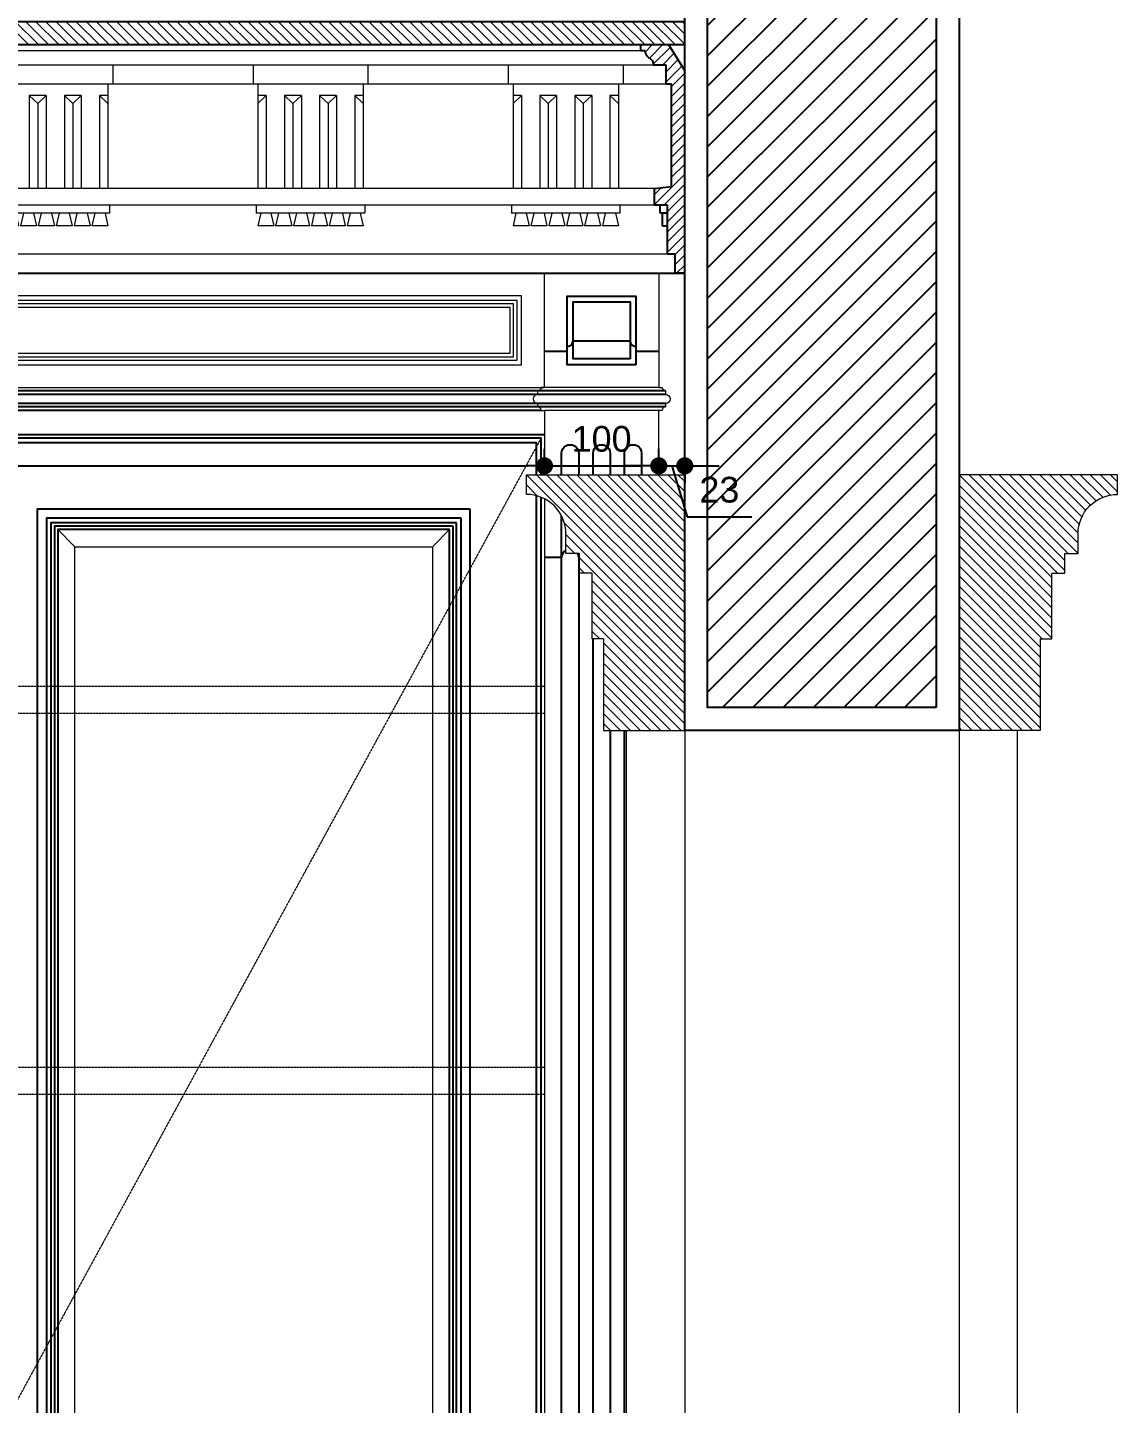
# Model space of a CAD drawing. Header units: inches. Extents: x 274057 to 444617, y 490067 to 635630.
# Drawn here: x 347626 to 348579, y 518310 to 519514 of the extents above; entities that cross this region are included whole.
import ezdxf

# ---------------------------------------------------------------- set-up
doc = ezdxf.new("R2010")
doc.units = ezdxf.units.IN
doc.header["$MEASUREMENT"] = 0
doc.linetypes.add('HIDDEN', pattern=[0.375, 0.25, -0.125])
for name, color, linetype in [('Calliper_wall hatch_CHB', 8, 'Continuous'), ('CQ Grg Gypsum', 41, 'Continuous'), ('CQ Plaster', 1, 'Continuous'), ('CQ section wall', 3, 'Continuous'), ('CQ wall section', 5, 'Continuous'), ('ID-wall paper', 8, 'Continuous'), ('WOOD', 23, 'Continuous'), ('WOOD 01', 34, 'Continuous'), ('WOOD 02', 32, 'Continuous'), ('Wood SECT', 1, 'Continuous')]:
    doc.layers.add(name, color=color, linetype=linetype)
for name, color, linetype, lineweight in [('CQ gypsum 2', 42, 'Continuous', 0), ('CQ Gypsum Hatch', 8, 'Continuous', 20), ('Glass', 4, 'Continuous', 0), ('WOOD-HID', 8, 'HIDDEN', 18)]:
    doc.layers.add(name, color=color, linetype=linetype, lineweight=lineweight)
doc.styles.get("Standard").update_dxf_attribs({"font": 'arial.ttf'})
doc.dimstyles.new('chester 15', dxfattribs={"dimscale": 0.15, "dimtxt": 150, "dimasz": 100, "dimexe": 100, "dimexo": 0, "dimgap": 80, "dimtad": 1, "dimdec": 0, "dimzin": 0, "dimdsep": 46, "dimtxsty": 'Standard', "dimblk": 'DOT', "dimcen": 100, "dimclrd": 1, "dimclre": 1, "dimclrt": 3, "dimadec": 0, "dimazin": 0, "dimtfac": 1, "dimtdec": 0, "dimtofl": 0, "dimtmove": 0, "dimatfit": 3, "dimfxl": 1, "dimtolj": 1, "dimtzin": 0, "dimlwd": -1, "dimarcsym": 0})

# ---------------------------------------------------------------- blocks, each defined once
blk = doc.blocks.new('ff15 section A and B')
at = {"layer": 'Calliper_wall hatch_CHB'}
h = blk.add_hatch(dxfattribs=at)
h.set_pattern_fill('ANSI31,_O', color=8, scale=150)
h.set_pattern_definition([(45, (6763.000563679147, -7.043126970529556e-09), (-13.25825214724776, 13.25825214724777), [])])
h.paths.add_polyline_path([(348420.7544704911, 519999.2839683867), (348220.7544705459, 519999.2839683874), (348220.7536151361, 518919.2839683141), (348420.7544704901, 518919.2839683145)])
at = {"layer": 'CQ Plaster', "color": 1, "ltscale": 0.03, "elevation": -1.201643152447252e-07}
blk.add_lwpolyline([(348440.7544705655, 519999.2839683697), (348440.7544705622, 518899.2839683135), (348200.7536150606, 518899.2839683135), (348200.7536150606, 519999.2839683697)], dxfattribs=at)
at = {"layer": 'CQ section wall', "elevation": -1.201643152447252e-07}
blk.add_lwpolyline([(348420.7544704901, 518919.2839683145), (348220.7536151361, 518919.2839683141), (348220.7536151361, 519999.2839683152), (348420.7544704911, 519999.2839683152)], close=True, dxfattribs=at)
blk = doc.blocks.new('ff15 section ceiling A and B')
at = {"layer": 'CQ Gypsum Hatch'}
h = blk.add_hatch(dxfattribs=at)
h.set_pattern_fill('ANSI31', color=256, scale=50, angle=180, style=0)
h.set_pattern_definition([(224.9999999999999, (863766.5914405661, 132415.694420714), (4.419417382415921, -4.419417382415922), [])])
edge = h.paths.add_edge_path()
edge.add_line((332065.6782637458, 531551.4547540266), (332065.6782263991, 532245.4163776124))
edge.add_line((332065.6782263991, 532245.4163776124), (332045.6782263989, 532245.4163804308))
edge.add_line((332045.6782263989, 532245.4163804308), (332045.6782637458, 531564.9740375306))
edge.add_line((332045.6782637458, 531564.9740375306), (331890.8122676351, 531439.3348967673))
edge.add_line((331890.8122676351, 531439.3348967673), (331890.8122676352, 531413.4163786573))
edge.add_line((331890.8122676352, 531413.4163786573), (331899.5114529806, 531413.4163786573))
edge.add_line((331899.5114529806, 531413.4163786573), (331899.5114529806, 531419.3159787839))
edge.add_arc((331902.2419487927, 531419.3159787841), 2.730495812022127, 89.75209777635882, 180.0000000048857, ccw=False)
edge.add_line((331902.2537628194, 531422.0464490382), (331944.7841469523, 531422.0464490382))
edge.add_line((331944.7841469523, 531422.0464490382), (331944.7841469523, 531460.7916174831))
edge.add_arc((331946.5070290589, 531502.7276900264), 41.9714486658172, 267.6474098500829, 325.6081869534439)
edge.add_line((331981.1416258019, 531479.0201551153), (331989.7818599921, 531479.0201551153))
edge.add_line((331989.7818599921, 531479.0201551153), (331989.7818599919, 531491.0331089969))
edge.add_line((331989.7818599919, 531491.0331089969), (332026.0118476824, 531491.0331089969))
edge.add_line((332026.0118476824, 531491.0331089969), (332026.0118476824, 531512.9270566637))
edge.add_line((332026.0118476824, 531512.9270566637), (332032.6930510519, 531512.9270566637))
edge.add_arc((332051.3967741364, 531514.1546429674), 18.74396503827015, 112.0673333029448, 183.7551229113823, ccw=False)
edge.add_arc((332038.9054078332, 531550.8937917652), 20.12030587962656, 285.7141126401269, 361.5976365187827)
edge.add_line((332059.0178922653, 531551.4547540268), (332065.6782637458, 531551.4547540266))
edge.add_line((332065.6782637458, 531551.4547540266), (332065.6782637458, 531560.2595447644))
at = {"layer": 'CQ Grg Gypsum', "elevation": 1.466518336039335e-07}
blk.add_lwpolyline([(332065.6782637458, 531551.4547540266), (332065.6782263991, 532245.4163776124), (332045.6782263989, 532245.4163804308), (332045.6782637458, 531564.9740375306), (331890.8122676351, 531439.3348967673), (331890.8122676352, 531413.4163786573), (331899.5114529806, 531413.4163786573), (331899.5114529806, 531419.3159787839, -0.4154813949706535), (331902.2537628194, 531422.0464490382), (331944.7841469523, 531422.0464490382), (331944.7841469523, 531460.7916174831, 0.2584350037517542), (331981.1416258019, 531479.0201551153), (331989.7818599921, 531479.0201551153), (331989.7818599919, 531491.0331089969), (332026.0118476824, 531491.0331089969), (332026.0118476824, 531512.9270566637), (332032.6930510519, 531512.9270566637, -0.3234142676471498), (332044.3547423907, 531531.5254810085, 0.3437592340717269), (332059.0178922653, 531551.4547540268), (332065.6782637458, 531551.4547540266), (332065.6782637458, 531560.2595447644)], format="xyb", dxfattribs=at)
blk = doc.blocks.new('A$C591968EE')
at = {"layer": 'CQ Gypsum Hatch'}
h = blk.add_hatch(dxfattribs=at)
h.set_pattern_fill('ANSI31', color=256, scale=50, angle=90, style=0)
h.set_pattern_definition([(135, (-374960.8783833405, -519569.8763835346), (-4.419417382415922, -4.419417382415921), [])])
edge = h.paths.add_edge_path()
edge.add_line((16.43129899771884, 182.108588511066), (27.5959873063839, 182.108588511066))
edge.add_spline(control_points=[(27.59598730644211, 182.108588511066), (27.61488452227786, 182.8861140049412), (27.65838077431545, 184.6757661457523), (28.96725968504325, 187.0891803819104), (31.45426044473425, 188.5070010274067), (33.50005743326619, 190.2403756938293), (34.66457413649186, 192.5859310328378), (34.71766845742241, 194.060679528804), (34.74138782406226, 194.7195089160814)], knot_values=[0, 0, 0, 0, 0.1036168499103441, 0.2384977974349778, 0.342020662005747, 0.484181618167997, 0.5926342079537394, 0.6802063126918177, 0.6802063126918177, 0.6802063126918177, 0.6802063126918177], degree=3, periodic=0)
edge.add_line((34.74138782406226, 194.7195089160814), (38.31408808333799, 194.7195089160814))
edge.add_line((38.31408808333799, 194.7195089160814), (38.31408808333799, 199.9995565730496))
edge.add_line((38.31408808333799, 199.9995565730496), (14.38504830608144, 199.9995565730496))
edge.add_line((14.38504830608144, 199.9995565730496), (-0.0001936270855367184, 177.0260675977333))
edge.add_line((-0.0001936270855367184, 177.0260675977333), (-0.0001936272019520402, -7.581163663417101e-05))
edge.add_line((-0.0001936272019520402, -7.581163663417101e-05), (8.459711545496248, -7.581163663417101e-05))
edge.add_line((8.459711545496248, -7.581163663417101e-05), (8.459711545496248, 16.81448472652119))
edge.add_line((8.459711545496248, 16.81448472652119), (15.15852453035768, 16.81448472652119))
edge.add_line((15.15852453035768, 16.81448472652119), (15.15852453035768, 59.41137141908985))
edge.add_line((15.15852453035768, 59.41137141908985), (26.54650660452899, 59.41137141908985))
edge.add_line((26.54650660452899, 59.41137141908985), (26.54650660452899, 74.20818469289225))
edge.add_line((26.54650660452899, 74.20818469289225), (11.58582427108195, 75.77754367690068))
edge.add_line((11.58582427108195, 75.77754367690068), (11.58582427119836, 165.2940279766335))
edge.add_line((11.58582427119836, 165.2940279766335), (16.43129899771884, 165.2940279766335))
edge.add_line((16.43129899771884, 165.2940279766335), (16.43129899771884, 182.108588511066))
at = {"layer": 'CQ Grg Gypsum'}
for p, q in [((14.38504830608144, 199.9995565730496), (-0.0001936270855367184, 177.0260675977333)), ((38.31408808333799, 199.9995565730496), (14.38504830608144, 199.9995565730496)), ((34.74138782406226, 194.7195089160814), (38.31408808333799, 194.7195089160814)), ((38.31408808333799, 194.7195089160814), (38.31408808333799, 199.9995565730496)), ((16.43129899771884, 182.108588511066), (27.59598730644211, 182.108588511066)), ((16.43129899771884, 165.2940279766335), (16.43129899771884, 182.108588511066)), ((-0.0001936272019520402, -7.581163663417101e-05), (-0.0001936270855367184, 177.0260675977333)), ((11.58582427108195, 75.77754367690068), (11.58582427119836, 165.2940279766335)), ((11.58582427119836, 165.2940279766335), (16.43129899771884, 165.2940279766335)), ((26.54650660452899, 74.20818469289225), (11.58582427108195, 75.77754367690068)), ((26.54650660452899, 59.41137141908985), (26.54650660452899, 74.20818469289225)), ((15.15852453035768, 59.41137141908985), (26.54650660452899, 59.41137141908985)), ((15.15852453035768, 16.81448472652119), (15.15852453035768, 59.41137141908985)), ((15.15852453035768, 52.46135306346696), (21.63404374883976, 52.46135306346696)), ((19.62439985421952, 41.25164603989106), (19.62439985421952, 52.46135306346696)), ((21.63404374883976, 52.46135306346696), (21.63404374883976, 59.41137141908985)), ((15.15852453035768, 41.25164603989106), (19.62439985421952, 41.25164603989106)), ((8.459711545496248, 16.81448472652119), (15.15852453035768, 16.81448472652119)), ((8.459711545496248, -7.581163663417101e-05), (8.459711545496248, 16.81448472652119)), ((-0.0001936272019520402, -7.581163663417101e-05), (8.459711545496248, -7.581163663417101e-05))]:
    blk.add_line(p, q, dxfattribs=at)
blk.add_open_spline([(34.74138782406226, 194.7195089160814), (34.71766845742241, 194.060679528804), (34.66457413649186, 192.5859310328378), (33.50005743326619, 190.2403756938293), (31.45426044473425, 188.5070010274067), (28.96725968504325, 187.0891803819104), (27.65838077431545, 184.6757661457523), (27.61488452227786, 182.8861140049412), (27.59598730644211, 182.108588511066)], degree=3, knots=[0, 0, 0, 0, 0.08757210473807825, 0.1960246945238208, 0.3381856506860708, 0.4417085152568399, 0.5765894627814736, 0.6802063126918177, 0.6802063126918177, 0.6802063126918177, 0.6802063126918177], dxfattribs=at)
blk = doc.blocks.new('A$C11B46C9D')
at = {"layer": 'CQ gypsum 2', "lineweight": 0}
for p, q in [((-0.0001620324910618365, 194.6588426323142), (223.2751500969171, 194.6588426323142)), ((-0.0001620324910618365, 182.0479222272988), (223.2751500969171, 182.0479222272988)), ((61.40054880309617, 182.0479222272988), (61.40054880309617, 165.2333616929245)), ((161.8744392613298, 182.0479222272988), (223.2751500969753, 182.0479222272988)), ((161.8744392613298, 182.0479222272988), (161.8744392613298, 165.2333616928663)), ((-0.0001620324910618365, 165.2333616928663), (223.2751500969171, 165.2333616928663)), ((65.58696090563899, 165.2333616929245), (65.58696090563899, 74.14751840918325)), ((157.6880271588452, 165.2333616929245), (157.688027158787, 74.14751840918325)), ((161.8744392613298, 165.2333616928663), (223.2751500969753, 165.2333616928663)), ((65.58696090563899, 155.4248680452001), (72.95504620618885, 155.4248680452001)), ((65.58696090563899, 148.4475145412725), (72.95504620618885, 155.4248680452001)), ((72.95504620618885, 155.4248680452001), (72.95504620618885, 74.14751840918325)), ((88.91923102218425, 155.4248680452001), (88.91923102218425, 74.14751840918325)), ((88.91923102218425, 155.4248680452001), (96.28731632273411, 148.4475145412725)), ((88.91923102218425, 155.4248680452001), (103.655401623284, 155.4248680452001)), ((96.28731632273411, 148.4475145412725), (103.655401623284, 155.4248680452001)), ((96.28731632273411, 148.4475145412725), (96.28731632273411, 74.14751840918325)), ((103.655401623284, 155.4248680452001), (103.655401623284, 74.14751840918325)), ((119.6195864402107, 155.4248680452001), (119.6195864402107, 74.14751840918325)), ((119.6195864402107, 155.4248680452001), (134.3557570413104, 155.4248680452001)), ((119.6195864402107, 155.4248680452001), (126.9876717407606, 148.4475145412725)), ((126.9876717407606, 148.4475145412725), (134.3557570413104, 155.4248680452001)), ((126.9876717407606, 148.4475145412725), (126.9876717408188, 74.14751840918325)), ((134.3557570413104, 155.4248680452001), (134.3557570413104, 74.14751840918325)), ((150.3199418582371, 155.4248680452001), (150.3199418582371, 74.14751840918325)), ((150.3199418582371, 155.4248680452001), (157.688027158787, 148.4475145412725)), ((150.3199418582371, 155.4248680452001), (157.688027158787, 155.4248680452001)), ((-0.0001620324910618365, 74.14751840912504), (223.2751500969171, 74.14751840912504)), ((-0.0001620324910618365, 59.35070513532264), (223.2751500969171, 59.35070513532264)), ((64.19149020448094, 59.35070513532264), (64.19149020448094, 52.42917045735521)), ((64.19149020448094, 52.42917045735521), (159.0834978590137, 52.42917045735521)), ((68.09880816604709, 52.42917045735521), (65.53114207688486, 41.26540485181613)), ((77.02982065215474, 52.42917045735521), (79.59748674131697, 41.26540485181613)), ((83.72808001603698, 52.42917045735521), (81.16041392687475, 41.26540485181613)), ((92.65909250028199, 52.42917045735521), (95.22675859037554, 41.26540485181613)), ((99.35735186509555, 52.42917045735521), (96.78968577593332, 41.26540485181613)), ((108.2883643493406, 52.42917045735521), (110.8560304385028, 41.26540485181613)), ((114.9866237132228, 52.42917045735521), (112.4189576240606, 41.26540485181613)), ((123.9176361983991, 52.42917045735521), (126.4853022884927, 41.26540485181613)), ((130.6158955622814, 52.42917045735521), (128.0482294731191, 41.26540485181613)), ((139.546908048389, 52.42917045735521), (142.1145741375512, 41.26540485181613)), ((146.2451674113399, 52.42917045735521), (143.6775013221777, 41.26540485181613)), ((155.1761798974476, 52.42917045735521), (157.7438459866098, 41.26540485181613)), ((159.0834978590137, 59.35070513532264), (159.0834978590137, 52.42917045735521)), ((65.53114207688486, 41.26540485181613), (79.59748674131697, 41.26540485181613)), ((81.16041392687475, 41.26540485181613), (95.22675859037554, 41.26540485181613)), ((96.78968577593332, 41.26540485181613), (110.8560304385028, 41.26540485181613)), ((112.4189576240606, 41.26540485181613), (126.4853022884927, 41.26540485181613)), ((128.0482294731191, 41.26540485181613), (142.1145741375512, 41.26540485181613)), ((143.6775013221777, 41.26540485181613), (157.7438459866098, 41.26540485181613)), ((-0.0001620324910618365, 16.74554898560746), (223.2751500969171, 16.74554898560746)), ((-0.0001620324328541756, -9.942281758412719e-05), (223.2751500969753, -9.942281758412719e-05))]:
    blk.add_line(p, q, dxfattribs=at)
at = {"layer": 'CQ gypsum 2', "lineweight": 0, "ltscale": 100}
for p, q in [((61.40054880309617, 182.0479222272988), (161.8744392613298, 182.0479222272988)), ((-0.0001620324910618365, 165.2333616928663), (61.40054880309617, 165.2333616928663))]:
    blk.add_line(p, q, dxfattribs=at)
blk = doc.blocks.new('cornice002.A')
at = {"layer": 'CQ gypsum 2', "lineweight": 0}
for p, q in [((352726.4863524423, 523543.577933767, -8.161583353594182e-08), (352549.0049092317, 523543.5779337681, -8.9818190087336e-08)), ((352737.2044532192, 523530.9670133631, -8.9818190087336e-08), (352549.0049092317, 523530.9670133631, -8.9818190087336e-08)), ((352610.4056200673, 523530.9670133631, -8.9818190087336e-08), (352549.0049092317, 523530.9670133631, -8.9818190087336e-08)), ((352610.4056200673, 523530.9670133631, -8.9818190087336e-08), (352610.4056200673, 523514.1524528287, -8.9818190087336e-08)), ((352710.8795105256, 523530.9670133631, -8.9818190087336e-08), (352710.8795105256, 523514.1524528287, -8.9818190087336e-08)), ((352748.3691415279, 523514.1524528287, -8.9818190087336e-08), (352549.0049092317, 523514.1524528287, -8.9818190087336e-08)), ((352610.4056200673, 523514.1524528287, -8.9818190087336e-08), (352549.0049092317, 523514.1524528287, -8.9818190087336e-08)), ((352614.5920321698, 523514.1524528287, -8.9818190087336e-08), (352614.5920321699, 523423.066609545, -8.9818190087336e-08)), ((352706.693098423, 523514.1524528287, -8.9818190087336e-08), (352706.693098423, 523423.066609545, -8.9818190087336e-08)), ((352621.9601174704, 523504.343959181, -8.9818190087336e-08), (352614.5920321699, 523497.3666056771, -8.9818190087336e-08)), ((352621.9601174704, 523504.343959181, -8.9818190087336e-08), (352614.5920321699, 523504.343959181, -8.9818190087336e-08)), ((352621.9601174704, 523504.343959181, -8.9818190087336e-08), (352621.9601174704, 523423.066609545, -8.9818190087336e-08)), ((352637.9243022873, 523504.343959181, -8.9818190087336e-08), (352637.9243022873, 523423.066609545, -8.9818190087336e-08)), ((352645.2923875879, 523497.3666056771, -8.9818190087336e-08), (352637.9243022873, 523504.343959181, -8.9818190087336e-08)), ((352652.6604728884, 523504.343959181, -8.9818190087336e-08), (352637.9243022873, 523504.343959181, -8.9818190087336e-08)), ((352652.6604728884, 523504.343959181, -8.9818190087336e-08), (352645.2923875879, 523497.3666056771, -8.9818190087336e-08)), ((352652.6604728884, 523504.343959181, -8.9818190087336e-08), (352652.6604728884, 523423.066609545, -8.9818190087336e-08)), ((352668.6246577054, 523504.343959181, -8.9818190087336e-08), (352668.6246577054, 523423.066609545, -8.9818190087336e-08)), ((352683.3608283065, 523504.343959181, -8.9818190087336e-08), (352668.6246577054, 523504.343959181, -8.9818190087336e-08)), ((352675.9927430059, 523497.3666056771, -8.9818190087336e-08), (352668.6246577054, 523504.343959181, -8.9818190087336e-08)), ((352683.3608283065, 523504.343959181, -8.9818190087336e-08), (352675.9927430059, 523497.3666056771, -8.9818190087336e-08)), ((352683.3608283065, 523504.343959181, -8.9818190087336e-08), (352683.3608283065, 523423.066609545, -8.9818190087336e-08)), ((352699.3250131225, 523504.343959181, -8.9818190087336e-08), (352699.3250131225, 523423.066609545, -8.9818190087336e-08)), ((352706.693098423, 523504.343959181, -8.9818190087336e-08), (352699.3250131225, 523504.343959181, -8.9818190087336e-08)), ((352706.693098423, 523497.3666056771, -8.9818190087336e-08), (352699.3250131225, 523504.343959181, -8.9818190087336e-08)), ((352645.2923875879, 523497.3666056771, -8.9818190087336e-08), (352645.2923875878, 523423.066609545, -8.9818190087336e-08)), ((352675.9927430059, 523497.3666056771, -8.9818190087336e-08), (352675.9927430059, 523423.066609545, -8.9818190087336e-08)), ((352738.253933921, 523423.0666095449, -8.9818190087336e-08), (352549.0049092317, 523423.0666095449, -8.9818190087336e-08)), ((352738.253933921, 523408.2697962711, -8.9818190087336e-08), (352549.0049092317, 523408.2697962711, -8.9818190087336e-08)), ((352613.1965614696, 523408.2697962711, -8.9818190087336e-08), (352613.1965614696, 523401.3482615931, -8.9818190087336e-08)), ((352708.0885691242, 523408.2697962711, -8.9818190087336e-08), (352708.0885691242, 523401.3482615931, -8.9818190087336e-08)), ((352708.0885691242, 523401.3482615931, -8.9818190087336e-08), (352613.1965614696, 523401.3482615931, -8.9818190087336e-08)), ((352617.1038794312, 523401.3482615931, -8.9818190087336e-08), (352614.536213342, 523390.1844959876, -8.9818190087336e-08)), ((352626.0348919173, 523401.3482615931, -8.9818190087336e-08), (352628.6025580065, 523390.1844959876, -8.9818190087336e-08)), ((352632.7331512803, 523401.3482615931, -8.9818190087336e-08), (352630.1654851911, 523390.1844959876, -8.9818190087336e-08)), ((352641.6641637664, 523401.3482615931, -8.9818190087336e-08), (352644.2318298555, 523390.1844959876, -8.9818190087336e-08)), ((352648.3624231303, 523401.3482615931, -8.9818190087336e-08), (352645.7947570402, 523390.1844959876, -8.9818190087336e-08)), ((352657.2934356154, 523401.3482615931, -8.9818190087336e-08), (352659.8611017046, 523390.1844959876, -8.9818190087336e-08)), ((352663.9916949793, 523401.3482615931, -8.9818190087336e-08), (352661.4240288901, 523390.1844959876, -8.9818190087336e-08)), ((352672.9227074636, 523401.3482615931, -8.9818190087336e-08), (352675.4903735527, 523390.1844959876, -8.9818190087336e-08)), ((352679.6209668284, 523401.3482615931, -8.9818190087336e-08), (352677.0533007383, 523390.1844959876, -8.9818190087336e-08)), ((352688.5519793126, 523401.3482615931, -8.9818190087336e-08), (352691.1196454018, 523390.1844959876, -8.9818190087336e-08)), ((352695.2502386765, 523401.3482615931, -8.9818190087336e-08), (352692.6825725873, 523390.1844959876, -8.9818190087336e-08)), ((352704.1812511626, 523401.3482615931, -8.9818190087336e-08), (352706.7489172518, 523390.1844959876, -8.9818190087336e-08)), ((352628.6025580065, 523390.1844959876, -8.9818190087336e-08), (352614.536213342, 523390.1844959876, -8.9818190087336e-08)), ((352644.2318298555, 523390.1844959876, -8.9818190087336e-08), (352630.1654851911, 523390.1844959876, -8.9818190087336e-08)), ((352659.8611017046, 523390.1844959876, -8.9818190087336e-08), (352645.7947570402, 523390.1844959876, -8.9818190087336e-08)), ((352675.4903735527, 523390.1844959876, -8.9818190087336e-08), (352661.4240288901, 523390.1844959876, -8.9818190087336e-08)), ((352691.1196454018, 523390.1844959876, -8.9818190087336e-08), (352677.0533007383, 523390.1844959876, -8.9818190087336e-08)), ((352706.7489172518, 523390.1844959876, -8.9818190087336e-08), (352692.6825725873, 523390.1844959876, -8.9818190087336e-08)), ((352749.6419159953, 523365.6646401214, -8.161583353594182e-08), (352549.0049092317, 523365.6646401214, -8.9818190087336e-08)), ((352756.3407289801, 523348.918991713, -8.161583353594182e-08), (352549.0049092317, 523348.918991713, -8.9818190087336e-08))]:
    blk.add_line(p, q, dxfattribs=at)
at = {"layer": 'CQ gypsum 2', "lineweight": 0, "ltscale": 100}
for p, q in [((352710.8795105256, 523530.9670133631, -8.9818190087336e-08), (352610.4056200673, 523530.9670133631, -8.9818190087336e-08)), ((352748.3691415279, 523514.1524528287, -8.9818190087336e-08), (352710.8795105256, 523514.1524528287, -8.9818190087336e-08))]:
    blk.add_line(p, q, dxfattribs=at)
at = {"layer": 'CQ Grg Gypsum', "xscale": -1, "rotation": 359.9999999999987}
for p in [(352325.7294350698, 523348.9190911356, -8.9818190087336e-08), (352549.0047471992, 523348.9190911357, -8.9818190087336e-08)]:
    blk.add_blockref('A$C11B46C9D', p, dxfattribs=at)
blk = doc.blocks.new('arch opening side')
at = {"layer": 'CQ Gypsum Hatch'}
h = blk.add_hatch(dxfattribs=at)
h.set_pattern_fill('ANSI31', color=256, scale=50, angle=90, style=0)
h.set_pattern_definition([(135, (2526.155607437424, 6.076879799365997e-08), (-4.419417382415922, -4.419417382415921), [])])
h.paths.add_polyline_path([(350767.5884104918, 519036.7839696512), (350767.5884104917, 518979.2839683146), (350777.588410492, 518979.2839683144), (350777.5884104917, 518899.2839683145), (350797.5884104918, 518899.2839683145), (350848.5884339981, 518899.2839683145), (350848.5884339981, 519122.9635938997), (350787.5884104923, 519122.9635938997), (350710.0884104918, 519122.9635938997), (350710.0884104918, 519105.7135938999, -0.4142135623722776), (350744.5884104919, 519071.2135938999), (350744.5884104919, 519054.033969651), (350756.0884104919, 519054.0339696514), (350756.0884104919, 519036.7839696512)])
h = blk.add_hatch(dxfattribs=at)
h.set_pattern_fill('ANSI31', color=256, scale=50, angle=90, style=0)
h.set_pattern_definition([(135, (2665.835380684875, 6.076879799365997e-08), (-4.419417382415922, -4.419417382415921), [])])
h.paths.add_polyline_path([(351169.589313003, 519036.7839696512), (351181.0893130029, 519036.7839696512), (351181.0893130029, 519054.0339696514), (351192.5893130029, 519054.033969651), (351192.5893130029, 519071.2135938999, -0.4142135623722778), (351227.0893130031, 519105.7135938999), (351227.089313003, 519122.9635938997), (351149.5893130025, 519122.9635938997), (351088.5892894967, 519122.9635938997), (351088.5892894967, 518899.2839683145), (351139.589313003, 518899.2839683145), (351159.5893130031, 518899.2839683145), (351159.5893130028, 518979.2839683144), (351169.5893130031, 518979.2839683146)])
at = {"layer": 'CQ Grg Gypsum', "lineweight": 0, "ltscale": 5}
for p, q in [((350797.5884104918, 518899.2839683145, -0.02454851903039169), (350848.5884339981, 518899.2839683145, -0.02629395422246768)), ((350797.588410492, 516569.2839683142, -0.02454851903039169), (350797.5884104918, 518899.2839683145, -0.02454851903039169)), ((351139.589313003, 518899.2839683145, -0.01817503927714631), (351088.5892894967, 518899.2839683145, -0.0199204744692223)), ((351139.5893130028, 516569.2839683142, -0.01817503927714631), (351139.589313003, 518899.2839683145, -0.01817503927714631))]:
    blk.add_line(p, q, dxfattribs=at)
for points, elevation in [([(350777.588410492, 518979.2839683144), (350767.5884104917, 518979.2839683146), (350767.5884104918, 519036.7839696512), (350756.0884104919, 519036.7839696512), (350756.0884104919, 519054.0339696514), (350744.5884104919, 519054.033969651), (350744.5884104919, 519071.2135938996, 0.4142135623754215), (350710.0884104918, 519105.7135938999), (350710.0884104918, 519122.9635938997), (350787.5884104923, 519122.9635938997)], -0.02454851903039169), ([(351159.5893130028, 518979.2839683144), (351169.5893130031, 518979.2839683146), (351169.589313003, 519036.7839696512), (351181.0893130029, 519036.7839696512), (351181.0893130029, 519054.0339696514), (351192.5893130029, 519054.033969651), (351192.5893130029, 519071.2135938996, -0.4142135623754215), (351227.0893130031, 519105.7135938999), (351227.089313003, 519122.9635938997), (351149.5893130025, 519122.9635938997)], -0.01817503927714631)]:
    blk.add_lwpolyline(points, format="xyb", dxfattribs=dict(at, elevation=elevation))
for points, elevation in [([(350787.5884104923, 519122.9635938997), (350848.5884339981, 519122.9635938997)], -0.03092199878363707), ([(350848.5884339981, 519122.9635938997), (350848.5884339981, 516569.2839683144)], -0.03092199878363707), ([(351149.5893130025, 519122.9635938997), (351088.5892894967, 519122.9635938997)], -0.02454851903039169), ([(351088.5892894967, 519122.9635938997), (351088.5892894967, 516569.2839683144)], -0.02454851903039169), ([(350777.588410492, 518979.2839683144), (350777.5884104917, 518899.2839683145), (350797.5884104918, 518899.2839683145)], -0.03092199878363707), ([(351159.5893130028, 518979.2839683144), (351159.5893130031, 518899.2839683145), (351139.589313003, 518899.2839683145)], -0.02454851903039169)]:
    blk.add_lwpolyline(points, dxfattribs=dict(at, elevation=elevation))
blk = doc.blocks.new('FF-15 Cabinet elev A Rev')
blk.add_line((336218.0544687112, 510902.7440447184, 0.005557954751523937), (334089.3053997143, 510902.7425364703, 0.02950532544229402))
at = {"layer": 'Glass'}
for p, q in [((335807.3654780237, 510804.7426021771, 0.01753164009660914), (335792.3654780237, 510819.7426021771, 0.01753164009660914)), ((336120.0542541858, 510804.7426021771, 0.01753164009660914), (336135.0542541858, 510819.7426021771, 0.01753164009660914))]:
    blk.add_line(p, q, dxfattribs=at)
at = {"layer": 'Glass', "elevation": 0.01753164009660914}
blk.add_lwpolyline([(335807.3654780237, 510804.7426021771), (336120.0542541858, 510804.7426021771), (336120.0542541858, 509142.0992369155), (335807.3654780237, 509142.0992369155)], close=True, dxfattribs=at)
at = {"layer": 'WOOD', "color": 8}
for p, q in [((336212.0587000582, 510941.0715830047, 0.01753216494584068), (335209.6810416037, 510941.0715830047, 0.01753216494584068)), ((336212.0587000582, 510938.0716256849, 0.01753216494584068), (335209.6810416037, 510938.0716256849, 0.01753216494584068)), ((336212.0587000582, 510930.0717394983, 0.01753216494584068), (335209.6810416037, 510930.0717394983, 0.01753216494584068)), ((336212.0587000582, 510927.0717821785, 0.01753216494584068), (335209.6810416037, 510927.0717821785, 0.01753216494584068))]:
    blk.add_line(p, q, dxfattribs=at)
at = {"layer": 'WOOD', "color": 8, "lineweight": 0, "elevation": 0.1123269526167327}
for points in [[(336194.0586716047, 511020.2380232967), (335227.6810700572, 511020.2431173788), (335227.6810700572, 510968.0740304596), (336194.0586716049, 510968.0689363778)], [(336191.0587142848, 511017.2380817904), (335230.6810273771, 511017.243144245), (335230.6810273771, 510971.0739719658), (336191.058714285, 510971.0689095116)]]:
    blk.add_lwpolyline(points, close=True, dxfattribs=at)
at = {"layer": 'WOOD 01'}
blk.add_line((336215.0586573781, 510924.0718248585, 0.01753216494584068), (335212.6809989236, 510924.0718248585, 0.01753216494584068), dxfattribs=at)
at = {"layer": 'WOOD 01', "lineweight": 0, "elevation": 0.1123269526167327}
for points in [[(336218.058614698, 511044.2378398791), (335203.6811269639, 511044.2431869837), (335203.6811269639, 510944.0742138773), (336218.0586146982, 510944.0688667728)], [(336198.058614698, 511024.2379453051), (335223.6811269639, 511024.2430815571), (335223.6811269639, 510964.0741084513), (336198.0586146982, 510964.0689721995)], [(336188.058793864, 511014.238177183), (335233.680947798, 511014.2432080106), (335233.680947798, 510974.0738765732), (336188.0587938641, 510974.068845746)]]:
    blk.add_lwpolyline(points, close=True, dxfattribs=at)
at = {"layer": 'WOOD 01', "lineweight": 0, "ltscale": 500, "elevation": 0.01753164009660914}
blk.add_lwpolyline([(336318.0522507584, 510944.0715403247), (336218.0536734278, 510944.0715403247), (336218.0536734278, 511044.0701176553), (336318.0522507584, 511044.0701176553)], close=True, dxfattribs=at)
at = {"layer": 'WOOD 01', "lineweight": 0, "ltscale": 500, "elevation": 0.01753216494584068}
for points in [[(336218.0536734277, 510944.0715403247), (336215.0537161078, 510944.0715403247, -0.4142135623730951), (336212.0537587879, 510941.0715830047), (336212.0537587879, 510938.0716256848, 1), (336212.0537587879, 510930.0717394984), (336212.0537587879, 510927.0717821784, -0.4142135623730951), (336215.0537161078, 510924.0718248585), (336218.0536734277, 510924.0718248585)], [(336318.0522507585, 510944.0715403247), (336321.0522080784, 510944.0715403247, 0.4142135623730951), (336324.0521653983, 510941.0715830047), (336324.0521653983, 510938.0716256848, -1), (336324.0521653983, 510930.0717394984), (336324.0521653983, 510927.0717821784, 0.4142135623730951), (336321.0522080784, 510924.0718248585), (336318.0522507585, 510924.0718248585)]]:
    blk.add_lwpolyline(points, format="xyb", dxfattribs=at)
at = {"layer": 'WOOD 01', "lineweight": 0, "ltscale": 500, "elevation": 0.01753164009660914}
for points in [[(336318.0521905533, 510867.7911435732), (336318.0522507583, 510924.0718248585), (336218.0536734277, 510924.0718248585), (336218.0536132227, 510867.7911435732)], [(336218.0535907006, 510846.737118293), (336218.0517693393, 509144.0971803273), (336289.8053483857, 509144.0971803273)]]:
    blk.add_lwpolyline(points, dxfattribs=at)
at = {"layer": 'WOOD 01', "elevation": 0.01753164009660914}
for points in [[(336215.0549071791, 510867.7911435732), (336215.0549071791, 510899.7432551705), (335712.3648250303, 510899.7432551705), (335712.3648250303, 509047.098583922), (336215.0549071791, 509047.098583922), (336215.0549071791, 510848.0988844571)], [(336211.0549071791, 510867.7911435732), (336211.0549071791, 510895.7432551705), (335716.3648250303, 510895.7432551705), (335716.3648250303, 509051.098583922), (336211.0549071791, 509051.098583922), (336211.0549071791, 510849.413216043)]]:
    blk.add_lwpolyline(points, dxfattribs=at)
for points in [[(336153.0547152052, 510837.7430631967), (335774.3650170043, 510837.7430631967), (335774.3650170043, 509109.0987758959), (336153.0547152052, 509109.0987758959)], [(336145.0547481075, 510829.7430960989), (335782.364984102, 510829.7430960989), (335782.364984102, 509117.0987429937), (336145.0547481075, 509117.0987429937)], [(336141.0543279518, 510825.7426759432), (335786.3654042577, 510825.7426759432), (335786.3654042577, 509121.0991631494), (336141.0543279518, 509121.0991631494)], [(336138.0542115394, 510822.7425595308), (335789.36552067, 510822.7425595308), (335789.36552067, 509124.0992795618), (336138.0542115394, 509124.0992795618)], [(336135.0542541858, 510819.7426021771), (335792.3654780237, 510819.7426021771), (335792.3654780237, 509127.0992369155), (336135.0542541858, 509127.0992369155)]]:
    blk.add_lwpolyline(points, close=True, dxfattribs=at)
at = {"layer": 'WOOD 02', "color": 8, "ltscale": 100}
for p, q in [((336324.0521653982, 510941.0715830047, 0.01753216494584068), (336212.0537587879, 510941.0715830047, 0.01753216494584068)), ((336324.0521653982, 510938.0716256848, 0.01753216494584068), (336212.0537587879, 510938.0716256848, 0.01753216494584068)), ((336324.0521653982, 510930.0717394984, 0.01753216494584068), (336212.0537587879, 510930.0717394984, 0.01753216494584068)), ((336324.0521653982, 510927.0717821784, 0.01753216494584068), (336212.0537587879, 510927.0717821784, 0.01753216494584068))]:
    blk.add_line(p, q, dxfattribs=at)
at = {"layer": 'WOOD 02', "color": 8, "ltscale": 100, "elevation": 0.01753164009660914}
for points in [[(336298.0525352923, 510964.0712557908), (336238.0533888939, 510964.0712557908), (336238.0533888939, 511024.0704021891), (336298.0525352923, 511024.0704021891)], [(336293.0526064258, 510969.0711846573), (336243.0533177605, 510969.0711846573), (336243.0533177605, 511019.0704733226), (336293.0526064258, 511019.0704733226)]]:
    blk.add_lwpolyline(points, close=True, dxfattribs=at)
for points in [[(336233.0539072359, 510867.7911435732), (336233.0539124614, 510886.5723581437, -1.000000028769451), (336248.0527447428, 510886.5723581437), (336248.0527499684, 510867.7911435732)], [(336260.5535160018, 510867.7911435732), (336260.5535212274, 510886.5723581438, -1.000000028769451), (336275.5523535088, 510886.5723581438), (336275.5523587343, 510867.7911435732)], [(336288.0531247678, 510867.7911435732), (336288.0531299933, 510886.5723581438, -1.000000028769451), (336303.0519622747, 510886.5723581438), (336303.0519675002, 510867.7911435732)], [(336248.0527691467, 510798.8615193249), (336248.0532219019, 509171.5967890932, -0.9999999999999999), (336233.0534353023, 509171.5967890932), (336233.0538971904, 510831.6864862157)], [(336275.5524209688, 510644.111517988), (336275.5528306679, 509171.5967890933, -0.9999999999999999), (336260.5530440683, 509171.5967890932), (336260.5534760258, 510724.1115179881)], [(336289.8053483857, 509166.7782709029, -0.1762228951936657), (336288.0526528342, 509171.5967890932), (336288.0530625333, 510644.111517988)]]:
    blk.add_lwpolyline(points, format="xyb", dxfattribs=at)
at = {"layer": 'Wood SECT', "elevation": 0.01753164009660914}
for points in [[(336218.0536734278, 510976.0344894171), (336238.0533888939, 510976.0344894171), (336238.0533888939, 510980.0344325103, 0.414213562373095), (336243.0533177605, 510985.0343613769), (336268.0529620931, 510985.0343613769), (336293.0526064258, 510985.0343613769, 0.414213562373095), (336298.0525352923, 510980.0344325103), (336298.0525352923, 510976.0344894171), (336318.0522507584, 510976.0344894171)], [(336236.8053483857, 510801.7324215201, 0.2681078262553), (336233.0515559418, 510795.2351045441), (336218.0518537586, 510795.2351045441)], [(336248.3053483856, 510795.2351045441), (336248.0513425414, 510795.2351045441, 0.1268442176627723), (336247.1163190306, 510798.8615193248, 0.1268442176627723)]]:
    blk.add_lwpolyline(points, format="xyb", dxfattribs=at)
at = {"layer": 'WOOD-HID', "lineweight": 0}
blk.add_line((336215.0548941231, 510899.7432779314, 0.01753164009660914), (335206.6773285521, 509047.0986066828, 0.01753164009660914), dxfattribs=at)
for points, elevation in [([(335203.6774876125, 510682.822354465), (336218.0549753428, 510682.8223860362), (336218.0549753428, 510658.8213584594), (335203.6774876125, 510658.8213268883)], 0.03354091933931831), ([(335203.6793236121, 510349.4791521092), (336218.0568113425, 510349.4791836804), (336218.0568113425, 510325.4781561036), (335203.6793236121, 510325.4781245325)], 0.08644125464960602)]:
    blk.add_lwpolyline(points, close=True, dxfattribs=dict(at, elevation=elevation))
blk = doc.blocks.new('_Dot')
at = {"color": 0, "linetype": 'ByBlock', "lineweight": -2}
blk.add_line((-0.5, 0), (-1, 0), dxfattribs=at)
at = {"color": 0, "linetype": 'ByBlock', "const_width": 0.5}
blk.add_lwpolyline([(-0.25, 0, 1), (0.25, 0, 1)], format="xyb", close=True, dxfattribs=at)
blk = doc.blocks.new('*D734')
at = {"layer": 'CQ Grg Gypsum', "color": 1, "lineweight": -2, "transparency": 16777216}
for p, q in [((347063.6287564618, 519130.7054575148), (347063.6287564618, 519145.7084018086)), ((348078.0013029246, 519130.7043724122), (348078.0013029246, 519145.7084018086))]:
    blk.add_line(p, q, dxfattribs=at)
at = {"layer": 'CQ Grg Gypsum', "color": 1, "transparency": 16777216}
blk.add_line((347078.6287564618, 519130.7084018086), (348063.0013029246, 519130.7084018086), dxfattribs=at)
at = {"layer": 'Defpoints', "color": 0, "transparency": 16777216}
for p in [(347063.6287564618, 519130.7054575148, 0.01468062853495103), (348078.0013029246, 519130.7084018086), (348078.0013029246, 519130.7043724122, 0.01468062853495103)]:
    blk.add_point(p, dxfattribs=at)
at = {"layer": 'CQ Grg Gypsum', "color": 1, "transparency": 16777216, "xscale": 15, "yscale": 15, "zscale": 15, "rotation": 180}
blk.add_blockref('_Dot', (347063.6287564618, 519130.7084018086), dxfattribs=at)
at = {"layer": 'CQ Grg Gypsum', "color": 1, "transparency": 16777216, "xscale": 15, "yscale": 15, "zscale": 15}
blk.add_blockref('_Dot', (348078.0013029246, 519130.7084018086), dxfattribs=at)
at = {"layer": 'CQ Grg Gypsum', "color": 3, "transparency": 16777216, "insert": (347570.8150296932, 519154.1962940324), "char_height": 22.5, "attachment_point": 5}
blk.add_mtext('\\A1;1014', dxfattribs=at)
blk = doc.blocks.new('*D735')
at = {"layer": 'CQ Grg Gypsum', "color": 1, "lineweight": -2, "transparency": 16777216}
for p, q in [((348078.0013029246, 519130.7043724122), (348078.0013029246, 519145.7084018086)), ((348177.9998802552, 519130.7042654409), (348177.9998802552, 519145.7084018086))]:
    blk.add_line(p, q, dxfattribs=at)
at = {"layer": 'CQ Grg Gypsum', "color": 1, "transparency": 16777216}
blk.add_line((348093.0013029246, 519130.7084018086), (348162.9998802552, 519130.7084018086), dxfattribs=at)
at = {"layer": 'Defpoints', "color": 0, "transparency": 16777216}
for p in [(348078.0013029246, 519130.7043724122, 0.01468062853495103), (348177.9998802552, 519130.7084018086), (348177.9998802552, 519130.7042654409, 0.01468062853495103)]:
    blk.add_point(p, dxfattribs=at)
at = {"layer": 'CQ Grg Gypsum', "color": 1, "transparency": 16777216, "xscale": 15, "yscale": 15, "zscale": 15, "rotation": 180}
blk.add_blockref('_Dot', (348078.0013029246, 519130.7084018086), dxfattribs=at)
at = {"layer": 'CQ Grg Gypsum', "color": 1, "transparency": 16777216, "xscale": 15, "yscale": 15, "zscale": 15}
blk.add_blockref('_Dot', (348177.9998802552, 519130.7084018086), dxfattribs=at)
at = {"layer": 'CQ Grg Gypsum', "color": 3, "transparency": 16777216, "insert": (348128.00059159, 519154.1962940324), "char_height": 22.5, "attachment_point": 5}
blk.add_mtext('\\A1;100', dxfattribs=at)
blk = doc.blocks.new('*D736')
at = {"layer": 'CQ Grg Gypsum', "color": 1, "lineweight": -2, "transparency": 16777216}
for p, q in [((348177.9998802552, 519130.7042654409), (348177.9998802552, 519145.7084018086)), ((348200.7530533101, 519130.7084018227), (348200.7530533101, 519115.7084018086))]:
    blk.add_line(p, q, dxfattribs=at)
at = {"layer": 'CQ Grg Gypsum', "color": 1, "transparency": 16777216}
for p, q in [((348162.9998802552, 519130.7084018086), (348147.9998802552, 519130.7084018086)), ((348177.9998802552, 519130.7084018086), (348200.7530533101, 519130.7084018086)), ((348189.3764667826, 519130.7084018086), (348202.7251366326, 519086.2128356422)), ((348215.7530533101, 519130.7084018086), (348230.7530533101, 519130.7084018086)), ((348202.7251366326, 519086.2128356422), (348259.3393931128, 519086.2128356422))]:
    blk.add_line(p, q, dxfattribs=at)
at = {"layer": 'Defpoints', "color": 0, "transparency": 16777216}
for p in [(348177.9998802552, 519130.7042654409, 0.01468062853495103), (348200.7530533101, 519130.7084018227, 1.444616746374555e-05), (348200.7530533101, 519130.7084018086)]:
    blk.add_point(p, dxfattribs=at)
at = {"layer": 'CQ Grg Gypsum', "color": 1, "transparency": 16777216, "xscale": 15, "yscale": 15, "zscale": 15}
blk.add_blockref('_Dot', (348177.9998802552, 519130.7084018086), dxfattribs=at)
at = {"layer": 'CQ Grg Gypsum', "color": 1, "transparency": 16777216, "xscale": 15, "yscale": 15, "zscale": 15, "rotation": 180}
blk.add_blockref('_Dot', (348200.7530533101, 519130.7084018086), dxfattribs=at)
at = {"layer": 'CQ Grg Gypsum', "color": 3, "transparency": 16777216, "insert": (348231.0322648727, 519109.7084018086), "char_height": 22.5, "attachment_point": 5}
blk.add_mtext('\\A1;23', dxfattribs=at)

msp = doc.modelspace()

# ---------------------------------------------------------------- linework, layer by layer
at = {"layer": 'CQ Grg Gypsum'}
msp.add_line((341897.7547610544, 519299.2843367348, -1.201643152447252e-07), (348200.7530533101, 519299.2843367348, 0.01769572050534524), dxfattribs=at)

# ---------------------------------------------------------------- block references
for name, p in [('cornice002.A', (-4564.047892986273, -4049.574012443074, -3.854848170878333e-08)), ('FF-15 Cabinet elev A Rev', (11859.94768142141, 8255.172450326616, 0.01483026277622338))]:
    msp.add_blockref(name, p, dxfattribs=at)
at = {"layer": 'CQ Grg Gypsum', "xscale": -1}
msp.add_blockref('A$C591968EE', (348200.7525475394, 519299.2844124078, -1.201643152447252e-07), dxfattribs=at)
at = {"layer": 'CQ gypsum 2'}
msp.add_blockref('arch opening side', (-2647.835380684817, 1.164153218269348e-10, 0.04162466888908428), dxfattribs=at)
at = {"layer": 'CQ wall section'}
msp.add_blockref('ff15 section A and B', (-0.0005617505521513522, 0, 0.01769584066966049), dxfattribs=at)
at = {"layer": 'ID-wall paper', "rotation": 270}
msp.add_blockref('ff15 section ceiling A and B', (-184044.6624681845, 851564.9621974737, -2.668161488495284e-07), dxfattribs=at)

# ---------------------------------------------------------------- dimensions: what is measured, and where the dimension line sits
at = {"layer": 'CQ Grg Gypsum'}
for base, p1, p2, picture, middle in [((348078.0013029246, 519130.7084018086, 0.0176812743378815), (347063.6287564618, 519130.7054575148, 0.03236190287283253), (348078.0013029246, 519130.7043724122, 0.03236190287283253), '*D734', (347570.8150296932, 519154.1962940324, 0.0176812743378815)), ((348177.9998802552, 519130.7084018086, 0.0176812743378815), (348078.0013029246, 519130.7043724122, 0.03236190287283253), (348177.9998802552, 519130.7042654409, 0.03236190287283253), '*D735', (348128.00059159, 519154.1962940324, 0.0176812743378815)), ((348200.7530533101, 519130.7084018086, 0.0176812743378815), (348177.9998802552, 519130.7042654409, 0.03236190287283253), (348200.7530533101, 519130.7084018227, 0.01769572050534524), '*D736', (348214.7251366326, 519109.7084018086, 0.0176812743378815))]:
    dim = msp.add_linear_dim(base=base, p1=p1, p2=p2, dimstyle='chester 15', override={"dimtmove": 1}, dxfattribs=at)
    dim.commit()
    dim.dimension.update_dxf_attribs({"geometry": picture, "text_midpoint": middle})

doc.saveas('drawing.dxf')
